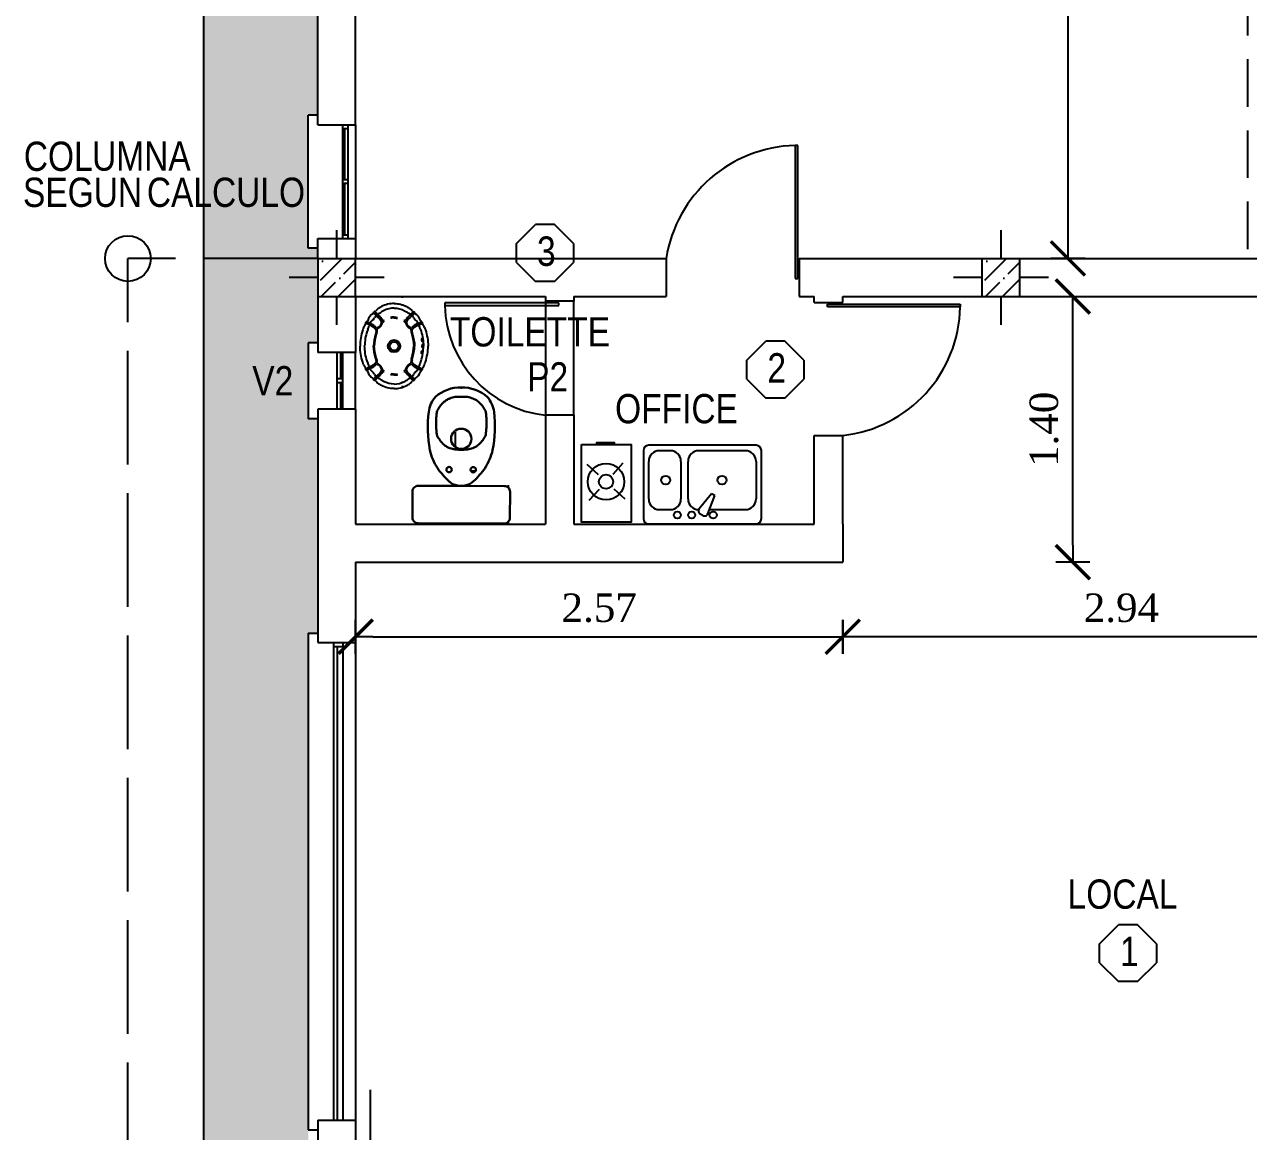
# Model space of a CAD drawing. Header units: millimetres. Extents: x 221 to 543, y -43 to 148.
# Drawn here: x 280.2 to 286.65, y 82.42 to 88.26 of the extents above; entities that cross this region are included whole.
import ezdxf
from ezdxf.enums import TextEntityAlignment as Align

# ---------------------------------------------------------------- set-up
doc = ezdxf.new("R2010")
doc.units = ezdxf.units.MM
for name, pattern in [('ACAD_ISO02W100', [15, 12, -3]), ('ACAD_ISO04W100', [30, 24, -3, 0, -3]), ('DASHED2', [0.375, 0.25, -0.125])]:
    doc.linetypes.add(name, pattern=pattern)
for name, color, linetype in [('10-SOLADOS', 15, 'Continuous'), ('DET', 4, 'Continuous'), ('FINAS', 1, 'Continuous')]:
    doc.layers.add(name, color=color, linetype=linetype)
doc.layers.add('CARP', color=3, linetype='Continuous', lineweight=30)
doc.styles.add('COTAS', font='ROMANS', dxfattribs={"width": 0.7})
doc.styles.add('gardel', font='ARIALN.TTF')
doc.styles.add('PROV', font='times.ttf')
doc.dimstyles.new('COTA-S-S-2-50', dxfattribs={"dimscale": 1.5, "dimtxt": 0.1, "dimasz": 0.06, "dimexe": 0, "dimexo": 0, "dimgap": 0.08, "dimtad": 1, "dimzin": 4, "dimdsep": 46, "dimtxsty": 'COTAS', "dimblk1": 'M2_COTA', "dimblk2": 'M2_COTA', "dimsah": 1, "dimcen": 0.1, "dimse1": 1, "dimse2": 1, "dimclrd": 2, "dimclre": 256, "dimclrt": 6, "dimadec": 0, "dimazin": 0, "dimtfac": 1, "dimtix": 1, "dimtmove": 2, "dimatfit": 3, "dimldrblk": 'M2_COTA', "dimfxl": 1, "dimtolj": 1, "dimtzin": 4, "dimarcsym": 0})

# ---------------------------------------------------------------- blocks, each defined once
blk = doc.blocks.new('M2_COTA')
for p, q in [((0, 1), (0, -1)), ((-1, 0), (0, 0))]:
    blk.add_line(p, q)
at = {"const_width": 0.2}
blk.add_lwpolyline([(-1, -1), (1, 1)], dxfattribs=at)
blk = doc.blocks.new('*D37')
at = {"color": 252, "lineweight": -2, "ltscale": 0.05, "transparency": 16777216}
blk.add_line((285.7257, 85.5128), (285.7257, 86.7328), dxfattribs=at)
at = {"layer": 'Defpoints', "color": 0, "ltscale": 0.05, "transparency": 16777216}
for p in [(284.1555, 86.8228), (285.7257, 86.8228), (284.5133, 85.4228)]:
    blk.add_point(p, dxfattribs=at)
at = {"color": 252, "lineweight": -2, "ltscale": 0.05, "transparency": 16777216, "xscale": 0.09, "yscale": 0.09, "zscale": 0.09}
for p, rotation in [((285.7257, 86.8228), 90), ((285.7257, 85.4228), 270)]:
    blk.add_blockref('M2_COTA', p, dxfattribs=dict(at, rotation=rotation))
at = {"color": 0, "ltscale": 0.05, "transparency": 16777216, "insert": (285.5742, 86.1228), "char_height": 0.15, "attachment_point": 5, "rotation": 90, "style": 'PROV'}
blk.add_mtext('\\A1;1.40', dxfattribs=at)
blk = doc.blocks.new('*D38')
at = {"color": 252, "lineweight": -2, "ltscale": 0.05, "transparency": 16777216}
blk.add_line((282.0365, 85.0297), (284.4233, 85.0297), dxfattribs=at)
at = {"layer": 'Defpoints', "color": 0, "ltscale": 0.05, "transparency": 16777216}
for p in [(281.9465, 85.2825), (284.5133, 85.2825), (284.5133, 85.0297)]:
    blk.add_point(p, dxfattribs=at)
at = {"color": 252, "lineweight": -2, "ltscale": 0.05, "transparency": 16777216, "xscale": 0.09, "yscale": 0.09, "zscale": 0.09, "rotation": 180}
blk.add_blockref('M2_COTA', (281.9465, 85.0297), dxfattribs=at)
at = {"color": 252, "lineweight": -2, "ltscale": 0.05, "transparency": 16777216, "xscale": 0.09, "yscale": 0.09, "zscale": 0.09}
blk.add_blockref('M2_COTA', (284.5133, 85.0297), dxfattribs=at)
at = {"color": 0, "ltscale": 0.05, "transparency": 16777216, "insert": (283.2299, 85.1812), "char_height": 0.15, "attachment_point": 5, "style": 'PROV'}
blk.add_mtext('\\A1;2.57', dxfattribs=at)
blk = doc.blocks.new('*D66')
at = {"color": 252, "lineweight": -2, "ltscale": 0.05, "transparency": 16777216}
blk.add_line((287.3599, 85.0297), (284.6033, 85.0297), dxfattribs=at)
at = {"layer": 'Defpoints', "color": 0, "ltscale": 0.05, "transparency": 16777216}
for p in [(284.5133, 85.2825), (284.5133, 85.0297), (287.4499, 85.0297)]:
    blk.add_point(p, dxfattribs=at)
at = {"color": 252, "lineweight": -2, "ltscale": 0.05, "transparency": 16777216, "xscale": 0.09, "yscale": 0.09, "zscale": 0.09, "rotation": 180}
blk.add_blockref('M2_COTA', (284.5133, 85.0297), dxfattribs=at)
at = {"color": 252, "lineweight": -2, "ltscale": 0.05, "transparency": 16777216, "xscale": 0.09, "yscale": 0.09, "zscale": 0.09}
blk.add_blockref('M2_COTA', (287.4499, 85.0297), dxfattribs=at)
at = {"color": 0, "ltscale": 0.05, "transparency": 16777216, "insert": (285.9816, 85.1812), "char_height": 0.15, "attachment_point": 5, "style": 'PROV'}
blk.add_mtext('\\A1;2.94', dxfattribs=at)
blk = doc.blocks.new('*D111')
at = {"color": 252, "lineweight": -2, "ltscale": 0.05, "transparency": 16777216}
blk.add_line((285.6998, 92.4828), (285.6998, 87.1128), dxfattribs=at)
at = {"layer": 'Defpoints', "color": 0, "ltscale": 0.05, "transparency": 16777216}
for p in [(286.6465, 92.5728), (285.6998, 87.0228), (286.6465, 87.0228)]:
    blk.add_point(p, dxfattribs=at)
at = {"color": 252, "lineweight": -2, "ltscale": 0.05, "transparency": 16777216, "xscale": 0.09, "yscale": 0.09, "zscale": 0.09}
for p, rotation in [((285.6998, 92.5728), 90), ((285.6998, 87.0228), 270)]:
    blk.add_blockref('M2_COTA', p, dxfattribs=dict(at, rotation=rotation))
at = {"color": 0, "ltscale": 0.05, "transparency": 16777216, "insert": (285.5483, 89.7978), "char_height": 0.15, "attachment_point": 5, "rotation": 90, "style": 'PROV'}
blk.add_mtext('\\A1;5.55', dxfattribs=at)

msp = doc.modelspace()

# ---------------------------------------------------------------- hatches: boundary and pattern name
h = msp.add_hatch()
h.set_pattern_fill('AR-CONC', color=252, scale=0.002, style=0)
h.set_pattern_definition([(50, (0, 1), (0.36436934, -0.03187817), [0.0381, -0.4191]), (355, (0, 1), (-0.07048565, 0.3821133), [0.03048, -0.33528]), (100.451, (0.03036, 0.99734), (0.293885, 0.35023338), [0.03238, -0.35618]), (46.1842, (0, 1.1016), (0.5421581, -0.08408466), [0.05715, -0.62865]), (96.6356, (0.0452, 1.0946), (0.4748085, 0.4948511), [0.04857, -0.53427]), (351.184, (0, 1.1016), (0.4748092, 0.4948502), [0.04572, -0.50292]), (21, (0.0508, 1.0762), (0.30322976, -0.20453104), [0.0381, -0.4191]), (326, (0.0508, 1.0762), (0.12360406, 0.36837593), [0.03048, -0.33528]), (71.4514, (0.07607, 1.05916), (0.426833, 0.1638457), [0.03238, -0.35618]), (37.5, (0, 1), (0.006177207, 0.16911008), [0, -0.331216, 0, -0.34036, 0, -0.33655]), (7.5, (0, 1), (0.13363933, 0.20036115), [0, -0.194056, 0, -0.323596, 0, -0.12827]), (327.5, (-0.11328, 1), (0.27118119, -0.01145749), [0, -0.127, 0, -0.39624, 0, -0.52578]), (317.5, (-0.16408, 1), (0.29625836, 0.05085298), [0, -0.1651, 0, -0.263144, 0, -0.37338])])
h.paths.add_polyline_path([(281.7465, 95.0909), (281.6965, 95.0909), (281.6965, 96.6909), (281.7465, 96.6909), (281.7465, 96.9728), (281.1465, 96.9728), (281.1465, 87.0228), (281.7465, 87.0228), (281.7465, 87.0776), (281.6965, 87.0776), (281.6965, 87.7776), (281.7465, 87.7776), (281.7465, 87.8325), (281.7465, 88.6325), (281.7465, 89.1462), (281.6113, 89.1462), (281.6113, 89.3262), (281.7465, 89.3262), (281.7465, 90.0375), (281.6965, 90.0375), (281.6965, 91.6375), (281.7465, 91.6375), (281.7465, 92.2089), (281.6965, 92.2089), (281.6965, 93.8089), (281.7465, 93.8089)])
h.paths.add_polyline_path([(290.7999, 79.0228), (290.5999, 79.0228), (290.4996, 79.0228), (290.4996, 78.9728), (288.8996, 78.9728), (288.8996, 79.0228), (288.5669, 79.0228), (287.7669, 79.0228), (287.4609, 79.0228), (286.8557, 79.0228), (286.8557, 78.9728), (285.2557, 78.9728), (285.2557, 79.0228), (284.5749, 79.0228), (284.2871, 79.3106), (283.0126, 80.5851), (282.7075, 80.8902), (282.6717, 80.8553), (281.6965, 81.8305), (281.6965, 85.0486), (281.7465, 85.0486), (281.7465, 86.1784), (281.6965, 86.1784), (281.6965, 86.5784), (281.7465, 86.5784), (281.7465, 87.0228), (281.1465, 87.0228), (281.1465, 81.6027), (284.3264, 78.4228), (290.7999, 78.4228)])
h.paths.add_polyline_path([(289.8636, 78.3084), (289.8636, 78.7371), (290.0917, 78.7371), (290.0917, 78.3084)], flags=9)
h.paths.add_polyline_path([(285.5032, 78.5098), (286.7084, 78.5098), (286.7084, 78.741), (285.5032, 78.741)], flags=24)
h.paths.add_polyline_path([(284.6215, 78.5098), (285.4249, 78.5098), (285.4249, 78.741), (284.6215, 78.741)], flags=24)
h.paths.add_polyline_path([(281.3632, 86.2638), (281.6565, 86.2638), (281.6565, 86.496), (281.3632, 86.496)], flags=24)
h.paths.add_polyline_path([(281.5095, 90.7353), (281.5095, 91.9405), (281.2783, 91.9405), (281.2783, 90.7353)], flags=24)
h.paths.add_polyline_path([(281.5095, 89.8536), (281.5095, 90.657), (281.2783, 90.657), (281.2783, 89.8536)], flags=24)
h.paths.add_polyline_path([(280.8065, 87.2523), (281.7202, 87.2523), (281.7202, 87.4915), (280.8065, 87.4915)], flags=9)
h.paths.add_polyline_path([(281.4605, 88.1351), (281.7551, 88.1351), (281.7551, 88.3712), (281.4605, 88.3712)], flags=9)
h = msp.add_hatch()
h.set_pattern_fill('ANSI36', color=252, scale=0.02, style=0)
h.set_pattern_definition([(45, (-9.85, -39.82532), (0.03367596, 0.123478522), [0.15875, -0.03175, 0, -0.03175])])
h.paths.add_polyline_path([(281.9465, 87.0228), (281.7465, 87.0228), (281.7465, 86.8228), (281.9465, 86.8228)])
h = msp.add_hatch()
h.set_pattern_fill('ANSI36', color=252, scale=0.02, style=0)
h.set_pattern_definition([(45, (-6.35, -39.82532), (0.03367596, 0.123478522), [0.15875, -0.03175, 0, -0.03175])])
h.paths.add_polyline_path([(285.4465, 87.0228), (285.2465, 87.0228), (285.2465, 86.8228), (285.4465, 86.8228)])

# ---------------------------------------------------------------- linework, layer by layer
for p, q in [((281.1465, 81.6027), (281.1465, 96.9728)), ((281.6965, 87.0776), (281.6965, 87.7776)), ((281.7465, 87.7776), (281.6965, 87.7776)), ((281.9465, 87.7276), (281.9465, 87.1276)), ((281.8788, 87.7076), (281.9079, 87.7076)), ((281.8878, 87.7076), (281.8878, 87.4376)), ((284.2771, 87.6183), (284.2621, 87.6183)), ((284.2621, 87.6183), (284.2621, 86.9183)), ((284.2771, 86.9183), (284.2771, 87.6183)), ((281.9079, 87.4376), (281.8788, 87.4376)), ((281.9079, 87.4176), (281.8788, 87.4176)), ((281.8878, 87.4176), (281.8878, 87.1476)), ((281.8788, 87.1476), (281.9079, 87.1476)), ((281.7465, 87.0776), (281.6965, 87.0776)), ((281.7465, 87.0228), (281.9465, 87.0228)), ((281.7465, 87.0228), (281.7465, 86.8228)), ((281.9465, 86.8228), (281.9465, 87.0228)), ((285.2465, 87.0228), (285.4465, 87.0228)), ((285.2465, 87.0228), (285.2465, 86.8228)), ((285.4465, 86.8228), (285.4465, 87.0228)), ((284.2621, 86.9183), (284.2771, 86.9183)), ((281.7465, 86.8228), (281.9465, 86.8228)), ((285.2465, 86.8228), (285.4465, 86.8228)), ((283.0167, 86.7899), (282.4167, 86.7899)), ((282.4167, 86.7899), (282.4167, 86.7749)), ((282.4167, 86.7749), (283.0167, 86.7749)), ((283.0167, 86.7749), (283.0167, 86.7899)), ((284.432, 86.7828), (285.132, 86.7828)), ((284.432, 86.7678), (284.432, 86.7828)), ((285.132, 86.7678), (284.432, 86.7678)), ((285.132, 86.7828), (285.132, 86.7678)), ((281.7465, 86.5784), (281.6965, 86.5784)), ((281.6965, 86.5784), (281.6965, 86.1784)), ((281.8692, 86.3884), (281.8692, 86.5284)), ((281.9465, 86.2284), (281.9465, 86.5284)), ((281.8788, 86.3884), (281.8497, 86.3884)), ((281.8788, 86.3684), (281.8497, 86.3684)), ((281.8692, 86.2284), (281.8692, 86.3684)), ((281.7465, 86.1784), (281.6965, 86.1784))]:
    msp.add_line(p, q)
at = {"color": 251, "linetype": 'DASHED2'}
msp.add_line((286.6465, 92.5728), (286.6465, 87.0228), dxfattribs=at)
at = {"color": 4}
for p, q in [((281.9465, 87.8325), (281.9465, 88.7023)), ((281.7465, 87.7276), (281.7465, 88.6325)), ((281.9465, 87.7276), (281.9465, 87.8325)), ((281.7465, 87.7276), (281.9465, 87.7276)), ((281.7465, 87.0228), (281.7465, 87.1276)), ((281.7465, 87.1276), (281.9465, 87.1276)), ((281.9465, 87.1276), (281.9465, 87.0228)), ((281.7465, 87.0228), (281.7465, 86.5284)), ((281.9465, 87.0228), (283.5832, 87.0228)), ((283.5832, 87.0228), (283.5832, 86.8228)), ((284.2832, 87.0228), (284.2832, 86.8228)), ((284.2832, 87.0228), (288.4465, 87.0228)), ((281.9465, 86.8228), (282.9465, 86.8228)), ((281.9465, 86.8228), (281.9465, 86.5284)), ((282.9465, 86.8228), (282.9465, 86.7975)), ((283.0965, 86.8228), (283.5832, 86.8228)), ((283.0965, 86.8228), (283.0965, 86.7975)), ((284.2832, 86.8228), (284.3633, 86.8228)), ((284.3633, 86.7909), (284.3633, 86.8228)), ((284.5133, 86.8228), (287.4499, 86.8228)), ((284.5133, 86.7909), (284.5133, 86.8228)), ((283.0965, 86.7975), (282.9465, 86.7975)), ((284.3633, 86.7909), (284.5133, 86.7909)), ((281.9465, 86.5284), (281.7465, 86.5284)), ((281.7465, 86.2284), (281.7465, 84.9986)), ((281.9465, 86.2284), (281.7465, 86.2284)), ((281.9465, 86.2284), (281.9465, 85.6228)), ((282.9465, 86.1975), (282.9465, 85.6228)), ((283.0965, 86.1975), (282.9465, 86.1975)), ((283.0965, 86.1975), (283.0965, 85.6228)), ((284.3633, 85.6228), (284.3633, 86.0909)), ((284.3633, 86.0909), (284.5133, 86.0909)), ((284.5133, 85.6228), (284.5133, 86.0909)), ((281.9465, 85.6228), (282.9465, 85.6228)), ((283.0965, 85.6228), (284.3633, 85.6228)), ((284.5133, 85.6228), (284.5133, 85.4228)), ((281.9465, 85.4228), (284.5133, 85.4228)), ((281.9465, 85.4228), (281.9465, 84.9986)), ((281.7465, 84.9986), (281.9465, 84.9986)), ((281.7465, 82.4815), (281.9465, 82.4815)), ((281.7465, 82.4815), (281.7465, 81.8512)), ((281.9465, 82.4815), (281.9465, 81.934))]:
    msp.add_line(p, q, dxfattribs=at)
at = {"color": 252}
for p, q in [((281.8788, 87.1276), (281.8788, 87.7276)), ((281.9079, 87.1276), (281.9079, 87.7276)), ((282.9465, 86.7975), (282.9465, 86.1975)), ((283.0965, 86.1975), (283.0965, 86.7975)), ((281.8497, 86.2284), (281.8497, 86.5284)), ((281.8788, 86.2284), (281.8788, 86.5284)), ((281.8297, 84.9986), (281.8297, 82.4815)), ((281.8788, 84.9986), (281.8788, 82.4815))]:
    msp.add_line(p, q, dxfattribs=at)
at = {"color": 2}
for p, q in [((282.7942, 87.1024), (282.8942, 87.2024)), ((282.9942, 87.2024), (282.8942, 87.2024)), ((283.0942, 87.1024), (282.9942, 87.2024)), ((282.7942, 87.0024), (282.7942, 87.1024)), ((283.0942, 87.1024), (283.0942, 87.0024)), ((282.7942, 87.0024), (282.8942, 86.9024)), ((282.9942, 86.9024), (283.0942, 87.0024)), ((282.9942, 86.9024), (282.8942, 86.9024)), ((284.0081, 86.4874), (284.1081, 86.5874)), ((284.2081, 86.5874), (284.1081, 86.5874)), ((284.3081, 86.4874), (284.2081, 86.5874)), ((284.0081, 86.3874), (284.0081, 86.4874)), ((284.3081, 86.4874), (284.3081, 86.3874)), ((284.0081, 86.3874), (284.1081, 86.2874)), ((284.2081, 86.2874), (284.3081, 86.3874)), ((284.2081, 86.2874), (284.1081, 86.2874)), ((284.0563, 86.0386), (283.491, 86.0386)), ((283.4627, 86.0104), (283.4627, 85.6523)), ((284.0845, 85.6523), (284.0845, 86.0104)), ((283.2256, 85.8837), (283.1668, 85.9377)), ((283.303, 85.8871), (283.357, 85.9459)), ((283.229, 85.8063), (283.175, 85.7475)), ((283.3064, 85.8097), (283.3652, 85.7558)), ((283.491, 85.6241), (284.0563, 85.6241)), ((285.8663, 83.4122), (285.9663, 83.5122)), ((286.0663, 83.5122), (285.9663, 83.5122)), ((286.1663, 83.4122), (286.0663, 83.5122)), ((285.8663, 83.3122), (285.8663, 83.4122)), ((286.1663, 83.4122), (286.1663, 83.3122)), ((285.8663, 83.3122), (285.9663, 83.2122)), ((286.0663, 83.2122), (286.1663, 83.3122)), ((286.0663, 83.2122), (285.9663, 83.2122))]:
    msp.add_line(p, q, dxfattribs=at)
at = {"color": 251}
for p, q in [((281.8465, 87.173), (281.8465, 87.0228)), ((285.3465, 87.173), (285.3465, 87.0228)), ((281.7465, 86.9228), (281.5963, 86.9228)), ((282.0974, 86.9228), (281.9472, 86.9228)), ((285.2465, 86.9228), (285.0963, 86.9228)), ((285.5967, 86.9228), (285.4465, 86.9228)), ((281.8465, 86.8228), (281.8465, 86.6726)), ((282.194, 86.8148), (282.194, 86.8228)), ((285.3465, 86.8228), (285.3465, 86.6726)), ((282.194, 86.7783), (282.194, 86.7817)), ((281.9883, 86.4635), (281.9883, 86.4635)), ((282.0623, 86.4635), (282.0652, 86.4635)), ((282.0652, 86.4635), (282.0663, 86.4635)), ((282.2271, 86.4635), (282.2312, 86.4635)), ((282.2536, 86.4635), (282.2544, 86.4635)), ((282.2831, 86.4635), (282.2837, 86.4635)), ((282.194, 86.3706), (282.194, 86.375)), ((282.194, 86.3503), (282.194, 86.3524)), ((282.194, 86.3447), (282.194, 86.3486)), ((282.4734, 86.0282), (282.4734, 86.1079)), ((282.5533, 85.9047), (282.5794, 85.9047)), ((282.4734, 85.8248), (282.4734, 85.8285)), ((282.7528, 85.8136), (282.7528, 85.8285)), ((282.4734, 85.6253), (282.4734, 85.6271)), ((282.4734, 85.6253), (282.6766, 85.6253)), ((282.7528, 85.6253), (282.7528, 85.6374))]:
    msp.add_line(p, q, dxfattribs=at)
at = {"color": 252, "linetype": 'ACAD_ISO02W100', "ltscale": 0.05}
for p in [(280.7465, 81.437), (281.7465, 87.0228)]:
    msp.add_line(p, (280.7465, 87.0228), dxfattribs=at)
at = {"color": 3, "linetype": 'ByBlock'}
for p, q in [((283.5475, 86.0104), (283.604, 86.0104)), ((283.7548, 86.0104), (283.9997, 86.0104)), ((283.491, 85.756), (283.491, 85.9538)), ((283.6606, 85.9538), (283.6606, 85.756)), ((283.6982, 85.756), (283.6982, 85.9538)), ((284.0563, 85.9538), (284.0563, 85.756)), ((283.604, 85.6994), (283.5475, 85.6994)), ((283.9997, 85.6994), (283.8105, 85.6994))]:
    msp.add_line(p, q, dxfattribs=at)
at = {"color": 0, "linetype": 'ByBlock'}
for p, q in [((283.822, 85.7832), (283.7572, 85.7045)), ((283.8383, 85.7738), (283.822, 85.7832)), ((283.8025, 85.6783), (283.8383, 85.7738)), ((283.7755, 85.6686), (283.7623, 85.6762))]:
    msp.add_line(p, q, dxfattribs=at)
at = {"color": 0}
for p, q in [((281.6965, 85.0486), (281.6965, 82.4315)), ((281.6965, 85.0486), (281.7465, 85.0486)), ((281.8297, 84.9786), (281.8788, 84.9786)), ((281.8497, 84.9786), (281.8497, 82.4815)), ((281.9465, 84.9986), (281.9465, 82.4815)), ((281.6965, 82.4315), (281.7465, 82.4315))]:
    msp.add_line(p, q, dxfattribs=at)
for points in [[(282.149, 86.7856, 0.121972), (282.0827, 86.7692, 0.026931), (282.0652, 86.7587, 0.088019)], [(282.149, 86.7614, 0.121972), (282.094, 86.7478, 0.026931), (282.0787, 86.7386, 0.026931)], [(282.149, 86.7856, -0.121972), (282.2153, 86.7692, -0.026931), (282.2328, 86.7587, -0.088019)], [(282.149, 86.7614, -0.121972), (282.204, 86.7478, -0.026931), (282.2193, 86.7386, -0.026931)], [(282.003, 86.6884, 0.048869), (282.0022, 86.688, 0.137136), (282.0011, 86.6869, 0.137136), (282.0007, 86.6854, 0.011207), (282.0007, 86.6852, 0.002646)], [(282.0468, 86.7428, 0.083655), (282.0453, 86.7427, 0.137136), (282.0439, 86.7421, 0.137136), (282.043, 86.7408, 0.0747), (282.0428, 86.7394, 0.016576)], [(282.0608, 86.7252, -0.083655), (282.0606, 86.7237, -0.137136), (282.0598, 86.7223, -0.137136), (282.0584, 86.7216, -0.0747), (282.057, 86.7216, -0.016576)], [(282.2373, 86.7252, 0.083655), (282.2374, 86.7237, 0.137136), (282.2382, 86.7223, 0.137136), (282.2396, 86.7216, 0.0747), (282.241, 86.7216, 0.016576)], [(282.2512, 86.7428, -0.083655), (282.2527, 86.7427, -0.137136), (282.2541, 86.7421, -0.137136), (282.255, 86.7408, -0.0747), (282.2552, 86.7394, -0.016576)], [(282.295, 86.6884, -0.048869), (282.2958, 86.688, -0.137136), (282.2969, 86.6869, -0.137136), (282.2973, 86.6854, -0.011207), (282.2973, 86.6852, -0.002646)], [(281.9885, 86.6599, 0.014884), (281.9838, 86.6468, 0.074878), (281.9696, 86.5615, 0.078763)], [(282.01, 86.6483, 0.011413), (282.0068, 86.6393, 0.074878), (281.9938, 86.5611, 0.074878)], [(282.0234, 86.6774, -0.048869), (282.0236, 86.6765, -0.137136), (282.0234, 86.675, -0.137136), (282.0224, 86.6738, -0.011207), (282.0223, 86.6736, -0.002646)], [(282.2746, 86.6774, 0.048869), (282.2744, 86.6765, 0.137136), (282.2746, 86.675, 0.137136), (282.2756, 86.6738, 0.011207), (282.2757, 86.6736, 0.002646)], [(282.288, 86.6483, -0.011413), (282.2912, 86.6393, -0.074878), (282.3042, 86.5611, -0.074878)], [(282.3095, 86.6599, -0.014884), (282.3142, 86.6468, -0.074878), (282.3284, 86.5615, -0.078763)], [(281.9885, 86.4632, -0.014884), (281.9838, 86.4762, -0.074878), (281.9696, 86.5615, -0.078763)], [(282.01, 86.4747, -0.011413), (282.0068, 86.4837, -0.074878), (281.9938, 86.5619, -0.074878)], [(282.288, 86.4747, 0.011413), (282.2912, 86.4837, 0.074878), (282.3042, 86.5619, 0.074878)], [(282.3095, 86.4632, 0.014884), (282.3142, 86.4762, 0.074878), (282.3284, 86.5615, 0.078763)], [(282.003, 86.4346, -0.048869), (282.0022, 86.435, -0.137136), (282.0011, 86.4361, -0.137136), (282.0007, 86.4376, -0.011207), (282.0007, 86.4378, -0.002646)], [(282.0234, 86.4457, 0.048869), (282.0236, 86.4465, 0.137136), (282.0234, 86.4481, 0.137136), (282.0224, 86.4493, 0.011207), (282.0223, 86.4494, 0.002646)], [(282.2746, 86.4457, -0.048869), (282.2744, 86.4465, -0.137136), (282.2746, 86.4481, -0.137136), (282.2756, 86.4493, -0.011207), (282.2757, 86.4494, -0.002646)], [(282.295, 86.4346, 0.048869), (282.2958, 86.435, 0.137136), (282.2969, 86.4361, 0.137136), (282.2973, 86.4376, 0.011207), (282.2973, 86.4378, 0.002646)], [(282.0468, 86.3803, -0.083655), (282.0453, 86.3803, -0.137136), (282.0439, 86.381, -0.137136), (282.043, 86.3823, -0.0747), (282.0428, 86.3836, -0.016576)], [(282.0608, 86.3978, 0.083655), (282.0606, 86.3994, 0.137136), (282.0598, 86.4007, 0.137136), (282.0584, 86.4014, 0.0747), (282.057, 86.4015, 0.016576)], [(282.149, 86.3374, -0.121972), (282.0827, 86.3539, -0.026931), (282.0652, 86.3643, -0.088019)], [(282.149, 86.3616, -0.121972), (282.094, 86.3753, -0.026931), (282.0787, 86.3844, -0.026931)], [(282.149, 86.3616, 0.121972), (282.204, 86.3753, 0.026931), (282.2193, 86.3844, 0.026931)], [(282.149, 86.3374, 0.121972), (282.2153, 86.3539, 0.026931), (282.2328, 86.3643, 0.088019)], [(282.2373, 86.3978, -0.083655), (282.2374, 86.3994, -0.137136), (282.2382, 86.4007, -0.137136), (282.2396, 86.4014, -0.0747), (282.241, 86.4015, -0.016576)], [(282.2512, 86.3803, 0.083655), (282.2527, 86.3803, 0.137136), (282.2541, 86.381, 0.137136), (282.255, 86.3823, 0.0747), (282.2552, 86.3836, 0.016576)]]:
    msp.add_lwpolyline(points, format="xyb", dxfattribs=at)
for points in [[(283.1369, 86.0421), (283.3991, 86.0421), (283.3991, 85.6341), (283.1369, 85.6341)], [(283.2154, 86.043), (283.3108, 86.043), (283.3108, 86.051), (283.2154, 86.051)]]:
    msp.add_lwpolyline(points, close=True)
at = {"color": 2}
for centre, radius in [((280.7465, 87.0228), 0.1203), ((283.266, 85.8467), 0.0375)]:
    msp.add_circle(centre, radius, dxfattribs=at)
at = {"color": 0}
for radius in [0.0325, 0.0225]:
    msp.add_circle((282.149, 86.5615), radius, dxfattribs=at)
msp.add_circle((283.266, 85.8467), 0.0957)
at = {"color": 0, "linetype": 'ByBlock'}
for centre, radius in [((283.5805, 85.8549), 0.0236), ((283.8773, 85.8549), 0.0236), ((283.6417, 85.6712), 0.0188), ((283.7171, 85.6712), 0.0188), ((283.8301, 85.6712), 0.0188)]:
    msp.add_circle(centre, radius, dxfattribs=at)
at = {"color": 252}
for centre, radius, start, end in [((284.2784, 86.915), 0.7035, 91.32907, 171.18914), ((283.0094, 86.787), 0.5928, 181.16416, 263.90959), ((284.4391, 86.78), 0.6931, 276.1483, 358.99236)]:
    msp.add_arc(centre, radius, start, end, dxfattribs=at)
at = {"color": 0}
for centre, radius, start, end in [((282.0947, 86.719), 0.0495, 126.61165, 146.48593), ((282.2033, 86.719), 0.0495, 33.51407, 53.38835), ((281.9875, 86.6843), 0.0133, 321.88067, 4.17311), ((282.0004, 86.6977), 0.00961, 285.33657, 299.69369), ((281.9973, 86.7001), 0.0134, 305.95043, 345.80161), ((282.0683, 86.6794), 0.0606, 119.99794, 163.23846), ((282.0361, 86.6802), 0.0134, 142.36179, 142.36179), ((282.0361, 86.6802), 0.0134, 162.04335, 182.21297), ((282.0406, 86.6762), 0.0191, 125.09393, 154.83993), ((281.9922, 86.7395), 0.0606, 308.15979, 330.62729), ((282.0334, 86.7401), 0.00951, 299.52579, 355.53473), ((282.1037, 86.6839), 0.0641, 148.39331, 156.21051), ((282.0472, 86.7503), 0.00755, 267.21299, 307.18639), ((282.0569, 86.712), 0.00951, 89.06544, 145.07438), ((282.0401, 86.7557), 0.0163, 315.61873, 324.89722), ((282.0683, 86.7249), 0.00755, 137.41378, 177.38718), ((282.073, 86.7173), 0.0163, 119.70295, 128.98144), ((282.0363, 86.8031), 0.0772, 291.76254, 303.33848), ((282.2617, 86.8031), 0.0772, 236.66152, 248.23746), ((282.225, 86.7173), 0.0163, 51.01856, 60.29705), ((282.2297, 86.7249), 0.00755, 2.61282, 42.58622), ((282.2411, 86.712), 0.00951, 34.92562, 90.93456), ((282.2579, 86.7557), 0.0163, 215.10278, 224.38127), ((282.2508, 86.7503), 0.00755, 232.81361, 272.78701), ((282.2619, 86.6802), 0.0134, 37.63821, 37.63821), ((282.1943, 86.6839), 0.0641, 23.78949, 31.60669), ((282.3058, 86.7395), 0.0606, 209.37271, 231.84021), ((282.2647, 86.7401), 0.00951, 184.46527, 240.47421), ((282.2297, 86.6794), 0.0606, 16.76154, 60.00206), ((282.2574, 86.6762), 0.0191, 25.16007, 54.90607), ((282.2619, 86.6802), 0.0134, 357.78703, 17.95665), ((282.3007, 86.7001), 0.0134, 194.19839, 234.04957), ((282.2976, 86.6977), 0.00961, 240.30631, 254.66343), ((282.3105, 86.6843), 0.0133, 175.82689, 218.11933), ((282.0642, 86.6266), 0.0827, 143.26171, 156.28604), ((282.0642, 86.6266), 0.0827, 142.88016, 142.91534), ((282.0339, 86.6384), 0.0259, 150.95074, 157.47706), ((281.9369, 86.6873), 0.0827, 333.92638, 344.90169), ((282.0297, 86.6626), 0.0133, 123.99029, 166.28273), ((281.9369, 86.6873), 0.0827, 345.24806, 345.28324), ((282.0322, 86.6811), 0.00961, 188.46971, 202.82683), ((282.2658, 86.6811), 0.00961, 337.17317, 351.53029), ((282.2683, 86.6626), 0.0133, 13.71727, 56.00971), ((282.3611, 86.6873), 0.0827, 194.71676, 194.75194), ((282.3611, 86.6873), 0.0827, 195.09831, 206.07362), ((282.2641, 86.6384), 0.0259, 22.52294, 29.04926), ((282.2338, 86.6266), 0.0827, 37.08466, 37.11984), ((282.2338, 86.6266), 0.0827, 23.71396, 36.73829), ((282.0642, 86.4964), 0.0827, 203.71396, 216.73829), ((281.9875, 86.4388), 0.0133, 355.82689, 38.11933), ((282.0642, 86.4964), 0.0827, 217.08466, 217.11984), ((282.0004, 86.4254), 0.00961, 60.30631, 74.66343), ((281.9973, 86.4229), 0.0134, 14.19839, 54.04957), ((282.0339, 86.4847), 0.0259, 202.52294, 209.04926), ((282.0683, 86.4437), 0.0606, 196.76154, 240.00206), ((281.9369, 86.4357), 0.0827, 15.09831, 26.07362), ((282.0297, 86.4604), 0.0133, 193.71727, 236.00971), ((281.9369, 86.4357), 0.0827, 14.71676, 14.75194), ((282.0361, 86.4428), 0.0134, 217.63821, 217.63821), ((282.0322, 86.4419), 0.00961, 157.17317, 171.53029), ((282.0361, 86.4428), 0.0134, 177.78703, 197.95665), ((282.0406, 86.4468), 0.0191, 205.16007, 234.90607), ((281.9922, 86.3836), 0.0606, 29.37271, 51.84021), ((282.2619, 86.4428), 0.0134, 322.36179, 322.36179), ((282.3058, 86.3836), 0.0606, 128.15979, 150.62729), ((282.2297, 86.4437), 0.0606, 299.99794, 343.23846), ((282.2574, 86.4468), 0.0191, 305.09393, 334.83993), ((282.2658, 86.4419), 0.00961, 8.46971, 22.82683), ((282.2619, 86.4428), 0.0134, 342.04335, 2.21297), ((282.2683, 86.4604), 0.0133, 303.99029, 346.28273), ((282.3611, 86.4357), 0.0827, 165.24806, 165.28324), ((282.3611, 86.4357), 0.0827, 153.92638, 164.90169), ((282.2641, 86.4847), 0.0259, 330.95074, 337.47706), ((282.3007, 86.4229), 0.0134, 125.95043, 165.80161), ((282.2976, 86.4254), 0.00961, 105.33657, 119.69369), ((282.3105, 86.4388), 0.0133, 141.88067, 184.17311), ((282.2338, 86.4964), 0.0827, 322.88016, 322.91534), ((282.2338, 86.4964), 0.0827, 323.26171, 336.28604), ((282.0334, 86.3829), 0.00951, 4.46527, 60.47421), ((282.1037, 86.4391), 0.0641, 203.78949, 211.60669), ((282.0472, 86.3727), 0.00755, 52.81361, 92.78701), ((282.0569, 86.411), 0.00951, 214.92562, 270.93456), ((282.0401, 86.3674), 0.0163, 35.10278, 44.38127), ((282.0947, 86.4041), 0.0495, 213.51407, 233.38835), ((282.0683, 86.3982), 0.00755, 182.61282, 222.58622), ((282.073, 86.4057), 0.0163, 231.01856, 240.29705), ((282.0363, 86.3199), 0.0772, 56.66152, 68.23746), ((282.2617, 86.3199), 0.0772, 111.76254, 123.33848), ((282.2033, 86.4041), 0.0495, 306.61165, 326.48593), ((282.225, 86.4057), 0.0163, 299.70295, 308.98144), ((282.2297, 86.3982), 0.00755, 317.41378, 357.38718), ((282.2411, 86.411), 0.00951, 269.06544, 325.07438), ((282.2579, 86.3674), 0.0163, 135.61873, 144.89722), ((282.2508, 86.3727), 0.00755, 87.21299, 127.18639), ((282.1943, 86.4391), 0.0641, 328.39331, 336.21051), ((282.2647, 86.3829), 0.00951, 119.52579, 175.53473)]:
    msp.add_arc(centre, radius, start, end, dxfattribs=at)
at = {"color": 2}
for centre, start, end in [((283.491, 86.0104), 90, 180), ((284.0563, 86.0104), 0, 90), ((283.491, 85.6523), 180, 270), ((284.0563, 85.6523), 270, 0)]:
    msp.add_arc(centre, 0.0283, start, end, dxfattribs=at)
at = {"color": 3, "linetype": 'ByBlock'}
for centre, start, end in [((283.5475, 85.9538), 90, 180), ((283.604, 85.9538), 0, 90), ((283.7548, 85.9538), 90, 180), ((283.9997, 85.9538), 0, 90), ((283.5475, 85.756), 180, 270), ((283.604, 85.756), 270, 0), ((283.7548, 85.756), 180, 270), ((283.9997, 85.756), 270, 0)]:
    msp.add_arc(centre, 0.0565, start, end, dxfattribs=at)
at = {"color": 0, "linetype": 'ByBlock'}
for centre, start, end in [((283.7718, 85.6925), 140.53768, 240), ((283.7849, 85.685), 240, 339.46232)]:
    msp.add_arc(centre, 0.0188, start, end, dxfattribs=at)
at = {"layer": 'CARP', "ltscale": 0.03}
msp.add_line((282.5093, 85.8247), (282.4957, 85.8247), dxfattribs=at)
at = {"layer": 'CARP', "color": 0, "ltscale": 0.03}
msp.add_lwpolyline([(282.7596, 85.6564), (282.76, 85.794, 0.414214), (282.7301, 85.8241), (282.5093, 85.8247), (282.5212, 85.8266, 0.160975), (282.5677, 85.8494, 0.055228), (282.6284, 85.9189, 0.087544), (282.6682, 86.013, 0.077711), (282.6757, 86.2142, 0.145572), (282.641, 86.293, 0.193023), (282.5039, 86.3432, 61.25604), (282.504, 86.3432, 0.193023), (282.3666, 86.2937, 0.145572), (282.3315, 86.2151, 0.077711), (282.338, 86.0138, 0.087544), (282.3773, 85.9196, 0.055228), (282.4376, 85.8497, 0.161493), (282.4836, 85.8268), (282.4957, 85.8247), (282.2763, 85.8253, 0.414214), (282.2462, 85.7954), (282.2458, 85.6578, 0.414214), (282.2757, 85.6277), (282.7295, 85.6265, 0.414214)], format="xyb", close=True, dxfattribs=at)
at = {"layer": 'CARP', "ltscale": 0.03}
for points in [[(282.4888, 86.2946), (282.471, 86.2933, 0.028747), (282.4429, 86.2857, 0.052421), (282.4283, 86.279, 0.050041), (282.4118, 86.2669, 0.040538), (282.3945, 86.2486, 0.036304), (282.3791, 86.2262, 0.08346), (282.3748, 86.2151, 0.024812), (282.3733, 86.2049, 0.009631), (282.3712, 86.1782, 0.014344), (282.3709, 86.1692, 0.009208), (282.3711, 86.1551)], [(282.5186, 86.2945), (282.5364, 86.2932, -0.028747), (282.5645, 86.2854, -0.052421), (282.579, 86.2786, -0.050041), (282.5954, 86.2664, -0.040538), (282.6127, 86.248, -0.036304), (282.628, 86.2256, -0.08346), (282.6321, 86.2145, -0.024812), (282.6336, 86.2042, -0.009631), (282.6356, 86.1775, -0.014344), (282.6358, 86.1685, -0.009208), (282.6355, 86.1544)], [(282.4881, 86.0147), (282.4702, 86.0161, -0.028747), (282.4422, 86.0239, -0.052421), (282.4276, 86.0306, -0.050041), (282.4112, 86.0428, -0.040538), (282.394, 86.0612, -0.036304), (282.3787, 86.0836, -0.08346), (282.3745, 86.0948, -0.024812), (282.373, 86.105, -0.009631), (282.3711, 86.1317, -0.014344), (282.3708, 86.1408, -0.009208), (282.3711, 86.1549)], [(282.5178, 86.0147), (282.5357, 86.0159, 0.028747), (282.5638, 86.0235, 0.052421), (282.5783, 86.0302, 0.050041), (282.5948, 86.0423, 0.040538), (282.6122, 86.0606, 0.036304), (282.6276, 86.083, 0.08346), (282.6318, 86.0941, 0.024812), (282.6333, 86.1043, 0.009631), (282.6355, 86.131, 0.014344), (282.6357, 86.1401, 0.009208), (282.6355, 86.1542)]]:
    msp.add_lwpolyline(points, format="xyb", dxfattribs=at)
for points in [[(282.4888, 86.2946), (282.5036, 86.2945)], [(282.5186, 86.2945), (282.5038, 86.2945)], [(282.4881, 86.0147), (282.5029, 86.0147)], [(282.5178, 86.0147), (282.503, 86.0147)]]:
    msp.add_lwpolyline(points, dxfattribs=at)
for centre, radius in [((282.5031, 86.0727), 0.0535), ((282.439, 85.9104), 0.0141), ((282.5664, 85.9101), 0.0141)]:
    msp.add_circle(centre, radius, dxfattribs=at)
at = {"layer": 'DET', "color": 0}
for p, q in [((282.022, 86.6807), (282.0067, 86.6888)), ((282.0541, 86.7226), (282.043, 86.7351)), ((282.0608, 86.7286), (282.0497, 86.7411)), ((282.2372, 86.7286), (282.2483, 86.7411)), ((282.2439, 86.7226), (282.255, 86.7351)), ((282.276, 86.6807), (282.2913, 86.6888)), ((282.0178, 86.6727), (282.0024, 86.6809)), ((282.2802, 86.6727), (282.2956, 86.6809)), ((282.0178, 86.4503), (282.0024, 86.4421)), ((282.022, 86.4424), (282.0067, 86.4342)), ((282.276, 86.4424), (282.2913, 86.4342)), ((282.2802, 86.4503), (282.2956, 86.4421)), ((282.0541, 86.4004), (282.043, 86.3879)), ((282.0608, 86.3945), (282.0497, 86.3819)), ((282.2372, 86.3945), (282.2483, 86.3819)), ((282.2439, 86.4004), (282.255, 86.3879))]:
    msp.add_line(p, q, dxfattribs=at)
for points in [[(282.149, 86.7139, 0.066812), (282.1304, 86.7114, 0.026931)], [(282.149, 86.7103, 0.066812), (282.1314, 86.7079, 0.066812)], [(282.149, 86.7139, -0.066812), (282.1676, 86.7114, -0.026931)], [(282.149, 86.7103, -0.066812), (282.1666, 86.7079, -0.066812)], [(282.0544, 86.6316, 0.011413), (282.052, 86.6246, 0.074878), (282.0413, 86.5604, 0.074878)], [(282.0577, 86.6302, 0.011207), (282.0554, 86.6235, 0.074878), (282.0449, 86.5604, 0.074878)], [(282.2403, 86.6302, -0.011207), (282.2426, 86.6235, -0.074878), (282.2531, 86.5604, -0.074878)], [(282.2436, 86.6316, -0.011413), (282.246, 86.6246, -0.074878), (282.2567, 86.5604, -0.074878)], [(282.0544, 86.4915, -0.011413), (282.052, 86.4984, -0.074878), (282.0413, 86.5626, -0.074878)], [(282.0577, 86.4928, -0.011207), (282.0554, 86.4995, -0.074878), (282.0449, 86.5627, -0.074878)], [(282.2403, 86.4928, 0.011207), (282.2426, 86.4995, 0.074878), (282.2531, 86.5627, 0.074878)], [(282.2436, 86.4915, 0.011413), (282.246, 86.4984, 0.074878), (282.2567, 86.5626, 0.074878)], [(282.149, 86.4091, -0.066812), (282.1304, 86.4116, -0.026931)], [(282.149, 86.4127, -0.066812), (282.1314, 86.4151, -0.066812)], [(282.149, 86.4127, 0.066812), (282.1666, 86.4151, 0.066812)], [(282.149, 86.4091, 0.066812), (282.1676, 86.4116, 0.026931)]]:
    msp.add_lwpolyline(points, format="xyb", dxfattribs=at)
for points in [[(282.2979, 86.5939, 0.032404), (282.2974, 86.5968, 0.043829), (282.2967, 86.5988, 0.086402), (282.2956, 86.6005, 0.234478), (282.2949, 86.6007, 0.234478), (282.2943, 86.6003, 0.086402), (282.2936, 86.5985, 0.043829), (282.2933, 86.5964, 0.032404), (282.2934, 86.5935, 0.032404), (282.2939, 86.5906, 0.043829), (282.2946, 86.5886, 0.086402), (282.2956, 86.5869, 0.234478), (282.2963, 86.5867, 0.234478), (282.297, 86.5871, 0.086402), (282.2977, 86.5889, 0.043829), (282.298, 86.591, 0.032404)], [(282.3002, 86.5613, 0.032404), (282.3, 86.5642, 0.043829), (282.2996, 86.5663, 0.086402), (282.2987, 86.5681, 0.234478), (282.298, 86.5684, 0.234478), (282.2973, 86.5681, 0.086402), (282.2964, 86.5663, 0.043829), (282.296, 86.5642, 0.032404), (282.2958, 86.5613, 0.032404), (282.296, 86.5584, 0.043829), (282.2964, 86.5563, 0.086402), (282.2973, 86.5546, 0.234478), (282.298, 86.5542, 0.234478), (282.2987, 86.5546, 0.086402), (282.2996, 86.5563, 0.043829), (282.3, 86.5584, 0.032404)], [(282.2979, 86.5285, -0.032404), (282.2974, 86.5256, -0.043829), (282.2967, 86.5236, -0.086402), (282.2956, 86.522, -0.234478), (282.2949, 86.5217, -0.234478), (282.2943, 86.5221, -0.086402), (282.2936, 86.5239, -0.043829), (282.2933, 86.526, -0.032404), (282.2934, 86.5289, -0.032404), (282.2939, 86.5318, -0.043829), (282.2946, 86.5339, -0.086402), (282.2956, 86.5355, -0.234478), (282.2963, 86.5358, -0.234478), (282.297, 86.5354, -0.086402), (282.2977, 86.5335, -0.043829), (282.298, 86.5314, -0.032404)]]:
    msp.add_lwpolyline(points, format="xyb", close=True, dxfattribs=at)
for centre, radius, start, end in [((282.0037, 86.6443), 0.0919, 27.99155, 54.98133), ((281.9983, 86.645), 0.104, 29.22047, 50.64913), ((282.0401, 86.6994), 0.047, 301.80937, 342.68113), ((282.0401, 86.6994), 0.0506, 301.80937, 342.99182), ((282.0824, 86.6862), 0.00269, 342.68113, 27.99155), ((282.087, 86.6851), 0.00162, 341.21624, 347.68163), ((282.0983, 86.6823), 0.0101, 96.09373, 165.90605), ((282.0915, 86.6971), 0.00269, 209.22047, 294.74142), ((282.0983, 86.6823), 0.0137, 95.1649, 114.74142), ((282.1997, 86.6823), 0.0101, 14.09395, 83.90627), ((282.1997, 86.6823), 0.0137, 65.25858, 84.8351), ((282.2065, 86.6971), 0.00269, 245.25858, 330.77953), ((282.2997, 86.645), 0.104, 129.35087, 150.77953), ((282.211, 86.6851), 0.00162, 192.31837, 198.78376), ((282.2579, 86.6994), 0.0506, 197.00818, 238.19063), ((282.2156, 86.6862), 0.00269, 152.00845, 197.31887), ((282.2579, 86.6994), 0.047, 197.31887, 238.19063), ((282.2943, 86.6443), 0.0919, 125.01867, 152.00845), ((281.9981, 86.6044), 0.0706, 35.9729, 69.88154), ((281.9889, 86.5968), 0.0907, 41.79289, 65.86981), ((282.0385, 86.639), 0.0176, 334.97079, 14.9679), ((282.0689, 86.6463), 0.0137, 182.06678, 191.61731), ((282.0585, 86.659), 0.00269, 221.79289, 309.12736), ((282.0385, 86.639), 0.0212, 335.36268, 14.9679), ((282.0689, 86.6463), 0.0101, 106.87143, 191.61731), ((282.0689, 86.6463), 0.0137, 106.87143, 129.12736), ((282.0685, 86.6514), 0.00523, 109.2268, 119.454), ((282.2295, 86.6514), 0.00523, 60.546, 70.7732), ((282.2291, 86.6463), 0.0101, 348.38269, 73.12857), ((282.2291, 86.6463), 0.0137, 50.87264, 73.12857), ((282.2395, 86.659), 0.00269, 230.87264, 318.20711), ((282.2595, 86.639), 0.0212, 165.0321, 204.63732), ((282.3091, 86.5968), 0.0907, 114.13019, 138.20711), ((282.2595, 86.639), 0.0176, 165.0321, 205.02921), ((282.2291, 86.6463), 0.0137, 348.38269, 357.93322), ((282.2999, 86.6044), 0.0706, 110.11846, 144.0271), ((282.3068, 86.5954), 0.012, 156.04835, 188.34506), ((282.3069, 86.5943), 0.012, 183.07987, 215.37658), ((282.3093, 86.5619), 0.012, 150.33589, 182.63259), ((282.3093, 86.5608), 0.012, 177.36741, 209.66411), ((282.0385, 86.484), 0.0176, 345.0321, 25.02921), ((282.0385, 86.484), 0.0212, 345.0321, 24.63732), ((282.2595, 86.484), 0.0212, 155.36268, 194.9679), ((282.2595, 86.484), 0.0176, 154.97079, 194.9679), ((282.3068, 86.5271), 0.012, 171.65494, 203.95165), ((282.3069, 86.5285), 0.012, 144.62342, 176.92013), ((281.9981, 86.5187), 0.0706, 290.11846, 324.0271), ((281.9889, 86.5263), 0.0907, 294.13019, 318.20711), ((282.0689, 86.4767), 0.0137, 168.38269, 177.93322), ((282.0037, 86.4787), 0.0919, 305.01867, 332.00845), ((282.0585, 86.464), 0.00269, 50.87264, 138.20711), ((282.0689, 86.4767), 0.0101, 168.38269, 253.12857), ((282.0689, 86.4767), 0.0137, 230.87264, 253.12857), ((281.9983, 86.478), 0.104, 309.35087, 330.77953), ((282.0401, 86.4237), 0.047, 17.31887, 58.19063), ((282.0685, 86.4716), 0.00523, 240.546, 250.7732), ((282.0401, 86.4237), 0.0506, 17.00818, 58.19063), ((282.0824, 86.4369), 0.00269, 332.00845, 17.31887), ((282.087, 86.438), 0.00162, 12.31837, 18.78376), ((282.0983, 86.4408), 0.0101, 194.09395, 263.90627), ((282.0915, 86.4259), 0.00269, 65.25858, 150.77953), ((282.0983, 86.4408), 0.0137, 245.25858, 264.8351), ((282.1997, 86.4408), 0.0101, 276.09373, 345.90605), ((282.1997, 86.4408), 0.0137, 275.1649, 294.74142), ((282.2065, 86.4259), 0.00269, 29.22047, 114.74142), ((282.2997, 86.478), 0.104, 209.22047, 230.64913), ((282.211, 86.438), 0.00162, 161.21624, 167.68163), ((282.2579, 86.4237), 0.0506, 121.80937, 162.99182), ((282.2156, 86.4369), 0.00269, 162.68113, 207.99155), ((282.2579, 86.4237), 0.047, 121.80937, 162.68113), ((282.2943, 86.4787), 0.0919, 207.99155, 234.98133), ((282.2295, 86.4716), 0.00523, 289.2268, 299.454), ((282.2291, 86.4767), 0.0101, 286.87143, 11.61731), ((282.2291, 86.4767), 0.0137, 286.87143, 309.12736), ((282.2395, 86.464), 0.00269, 41.79289, 129.12736), ((282.3091, 86.5263), 0.0907, 221.79289, 245.86981), ((282.2291, 86.4767), 0.0137, 2.06678, 11.61731), ((282.2999, 86.5187), 0.0706, 215.9729, 249.88154)]:
    msp.add_arc(centre, radius, start, end, dxfattribs=at)
at = {"layer": 'FINAS', "color": 6, "linetype": 'ACAD_ISO04W100', "ltscale": 0.03}
msp.add_line((282.0241, 75.0608), (282.0241, 82.6424), dxfattribs=at)

# ---------------------------------------------------------------- texts
at = {"char_height": 0.155015, "width": 2.681777, "attachment_point": 1}
for s, insert in [('{\\fSwis721 BdCnOul BT|b0|i0|c0|p82;3}', (282.9019, 87.139)), ('{\\fSwis721 BdCnOul BT|b0|i0|c0|p82;2}', (284.1158, 86.524)), ('{\\fSwis721 BdCnOul BT|b0|i0|c0|p82;1}', (285.974, 83.4489))]:
    msp.add_mtext(s, dxfattribs=dict(at, insert=insert))
at = {"layer": '10-SOLADOS', "color": 7, "ltscale": 0.1, "style": 'gardel'}
for tag, p in [('COL', (280.3796, 87.5616)), ('UMNA', (280.8176, 87.5616)), ('SEGUN', (280.5075, 87.3719)), ('CALCULO', (281.2633, 87.3719)), ('TOILETTE', (282.865, 86.6367)), ('V2', (281.5098, 86.3799)), ('P2', (282.9584, 86.4003)), ('OFFICE', (283.6372, 86.2317)), ('LOCAL', (285.9875, 83.6737))]:
    msp.add_attdef(tag, text='', height=0.1541, dxfattribs=at).set_placement(p, align=Align.MIDDLE)

# ---------------------------------------------------------------- dimensions: what is measured, and where the dimension line sits
at = {"ltscale": 0.05}
for base, p1, p2, picture, middle in [((285.6998, 87.0228), (286.6465, 92.5728), (286.6465, 87.0228), '*D111', (285.5483, 89.7978)), ((285.7257, 86.8228), (284.5133, 85.4228), (284.1555, 86.8228), '*D37', (285.5742, 86.1228))]:
    dim = msp.add_linear_dim(base=base, p1=p1, p2=p2, angle=90, dimstyle='COTA-S-S-2-50', override={"dimgap": 0.05, "dimpost": '<>', "dimtxsty": 'PROV', "dimclrd": 252, "dimclrt": 0}, dxfattribs=at)
    dim.commit()
    dim.dimension.update_dxf_attribs({"geometry": picture, "text_midpoint": middle})
for p1, picture, middle in [((281.9465, 85.2825), '*D38', (283.2299, 85.1812)), ((287.4499, 85.0297), '*D66', (285.9816, 85.1812))]:
    dim = msp.add_linear_dim(base=(284.5133, 85.0297), p1=p1, p2=(284.5133, 85.2825), dimstyle='COTA-S-S-2-50', override={"dimgap": 0.05, "dimpost": '<>', "dimtxsty": 'PROV', "dimclrd": 252, "dimclrt": 0}, dxfattribs=at)
    dim.commit()
    dim.dimension.update_dxf_attribs({"geometry": picture, "text_midpoint": middle})

doc.saveas('drawing.dxf')
